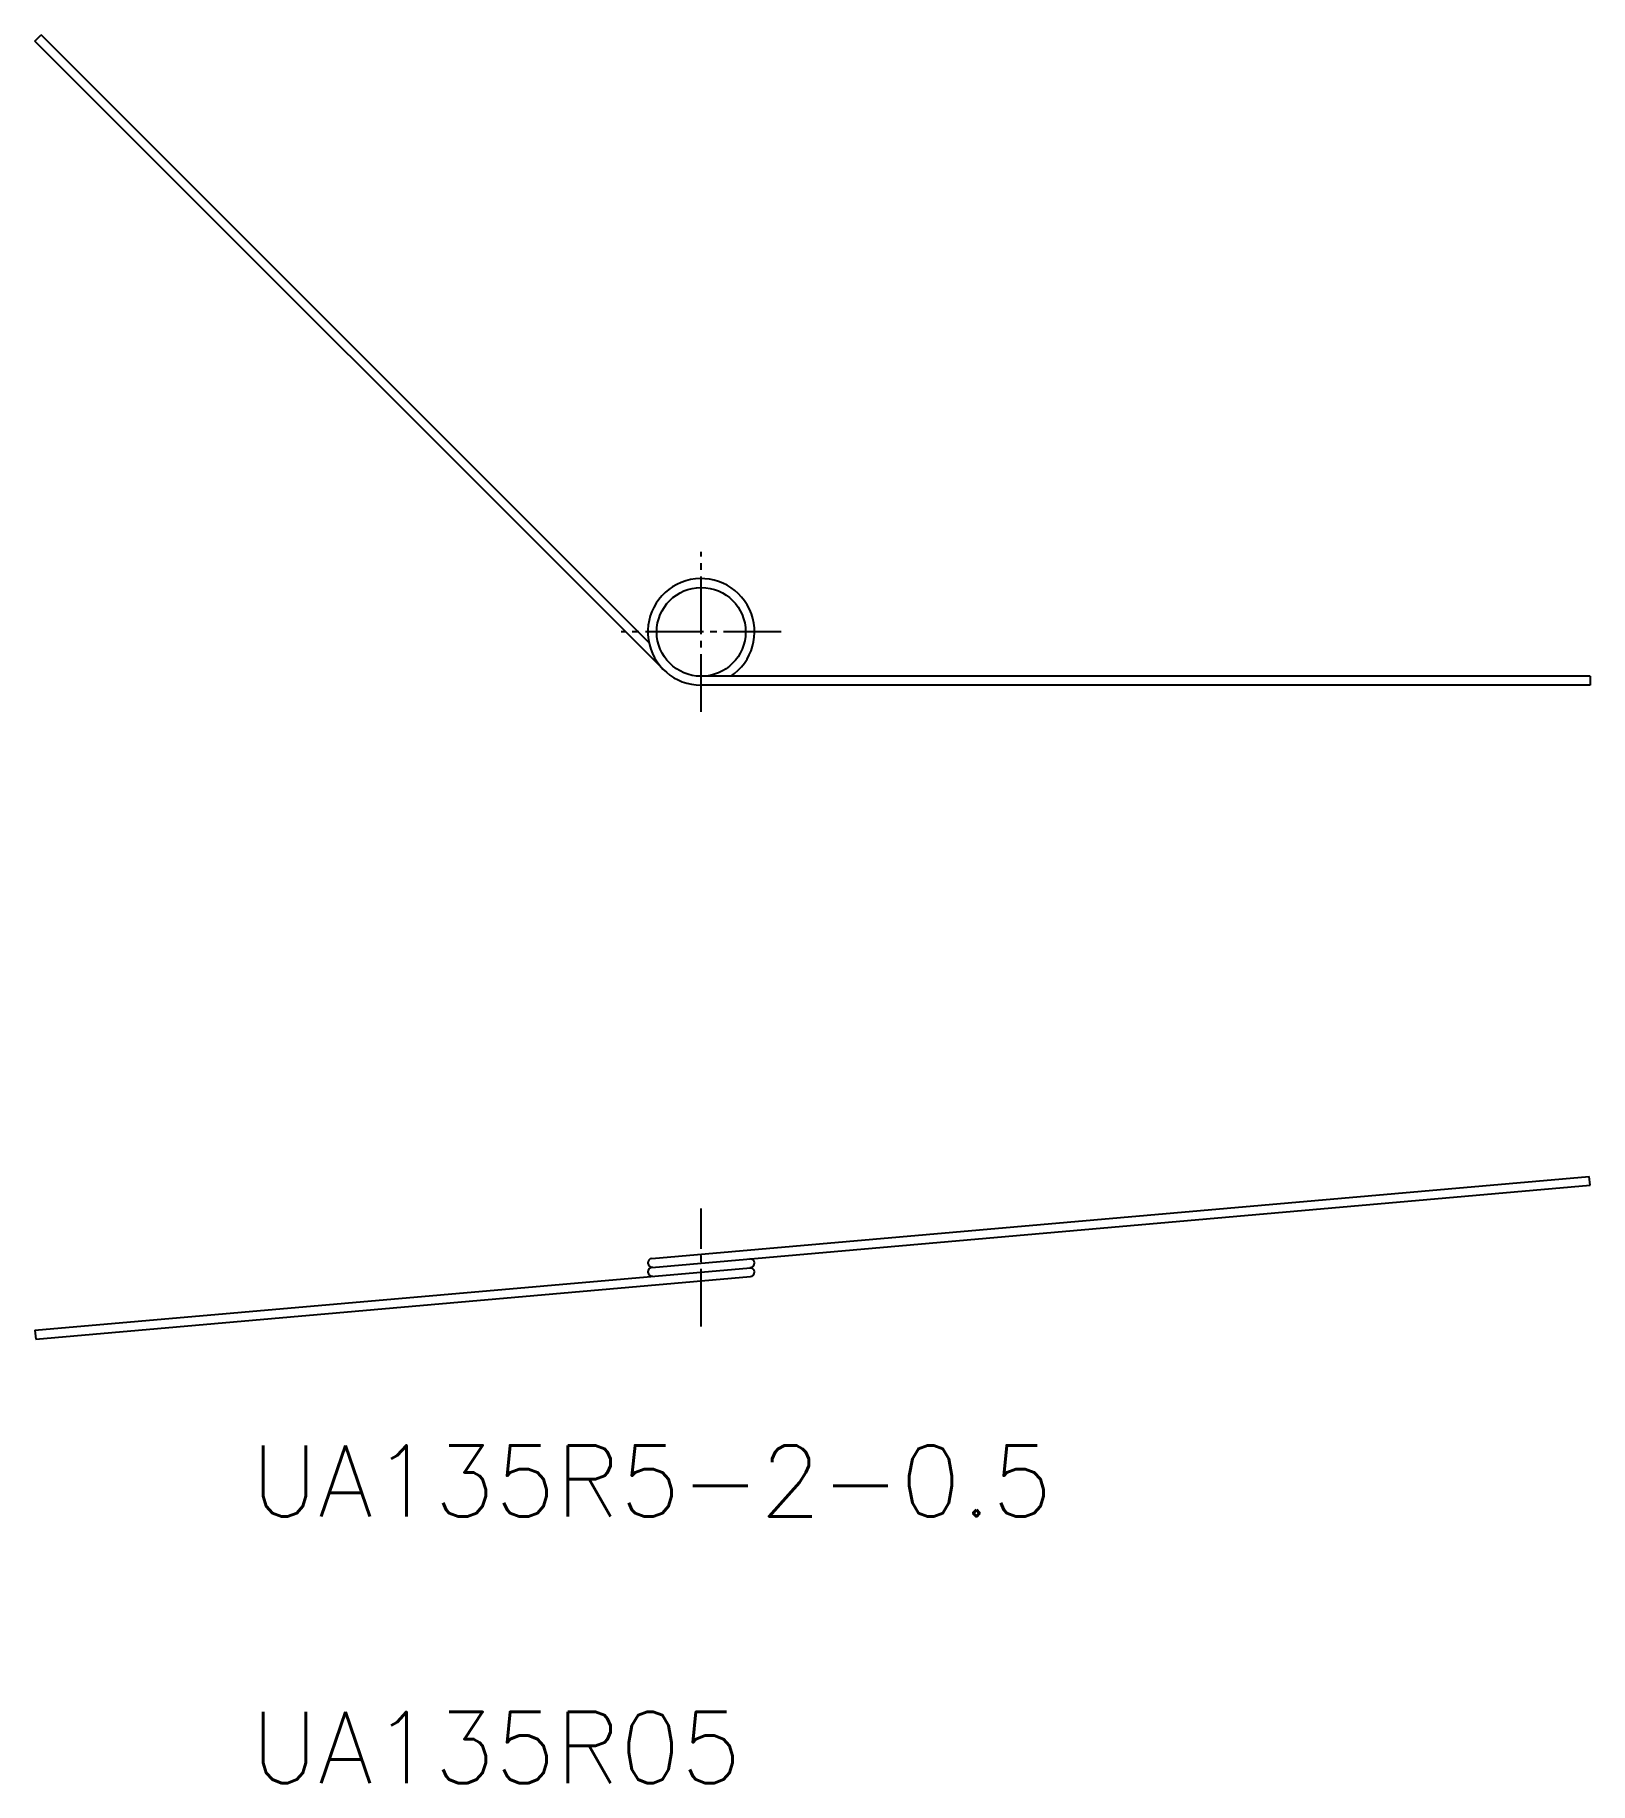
# Model space of a CAD drawing. Extents: x 100 to 187.5, y 16 to 114.3.
import ezdxf

# ---------------------------------------------------------------- set-up
doc = ezdxf.new("R2010")
doc.units = 0
doc.header["$LTSCALE"] = 0.25
doc.linetypes.add('CENTER', pattern=[17.5, 13, -1.5, 1.5, -1.5])
doc.layers.get('0').update_dxf_attribs({"linetype": 'CONTINUOUS'})
doc.layers.add('CENTER', color=1, linetype='CENTER')
doc.styles.get("Standard").update_dxf_attribs({"font": 'txt.shx'})

msp = doc.modelspace()

# ---------------------------------------------------------------- linework, layer by layer
at = {"color": 7, "linetype": 'CONTINUOUS'}
for p, q in [((100.046, 113.983), (100.4, 114.337)), ((134.582, 80.154), (100.4, 114.337)), ((135.401, 78.628), (100.046, 113.983)), ((187.523, 78.249), (137.523, 78.249)), ((187.523, 77.749), (137.523, 77.749)), ((187.523, 78.249), (187.523, 77.749)), ((134.75, 45.494), (187.479, 50.107)), ((134.75, 44.992), (187.523, 49.609)), ((187.523, 49.609), (187.479, 50.107)), ((100.046, 41.454), (140.295, 44.975)), ((100.09, 40.956), (140.295, 44.473)), ((100.046, 41.454), (100.09, 40.956))]:
    msp.add_line(p, q, dxfattribs=at)
msp.add_circle((137.523, 80.749), 2.5, dxfattribs=at)
for centre, radius, start, end in [((137.523, 80.749), 3, 303.55731, 270), ((134.772, 45.245), 0.25, 95, 275), ((140.273, 45.224), 0.25, 275, 95), ((134.772, 44.743), 0.25, 95, 275), ((140.273, 44.722), 0.25, 275, 95)]:
    msp.add_arc(centre, radius, start, end, dxfattribs=at)
at = {"layer": 'CENTER', "color": 1, "linetype": 'CENTER'}
for p, q in [((137.523, 76.249), (137.523, 85.249)), ((142.023, 80.749), (133.023, 80.749)), ((137.523, 41.663), (137.523, 48.304))]:
    msp.add_line(p, q, dxfattribs=at)

# ---------------------------------------------------------------- texts
for s, p in [('UA135R5-2-0.5', (112.201, 30.978)), ('UA135R05', (112.201, 15.978))]:
    msp.add_text(s, height=4).set_placement(p)

doc.saveas('drawing.dxf')
